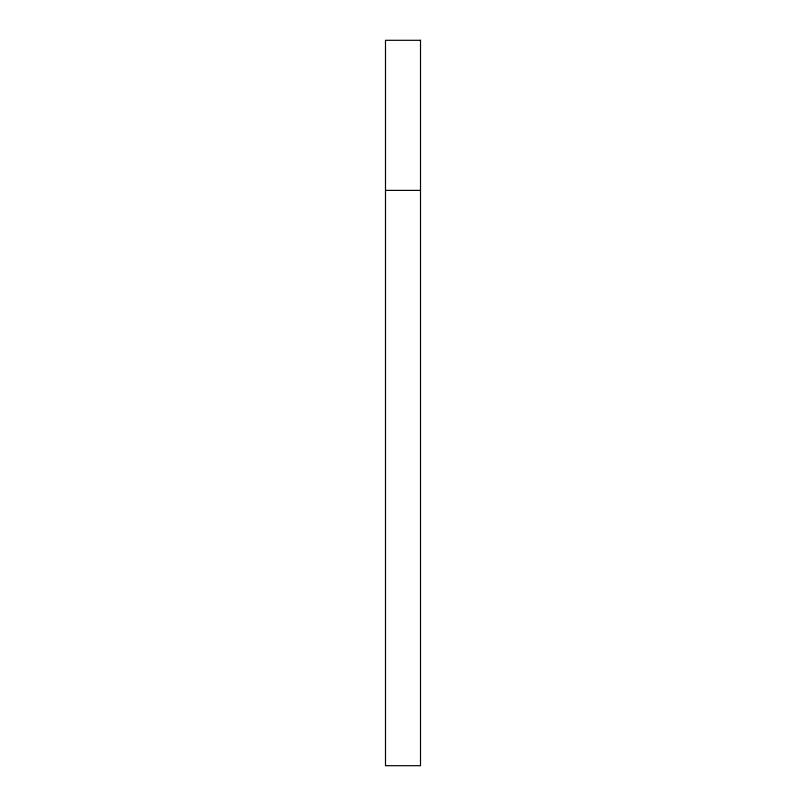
<?xml version="1.0" encoding="UTF-8"?>
<svg xmlns="http://www.w3.org/2000/svg" width="806" height="806" viewBox="0 0 806 806"><rect width="100%" height="100%" fill="white"/><g stroke="black" fill="none" stroke-linecap="round" stroke-linejoin="round"><path stroke-width="1.21" d="M385.49 190.387L420.51 190.387M420.51 40.3L385.49 40.3L385.49 765.7L420.51 765.7L420.51 40.3"/></g></svg>
